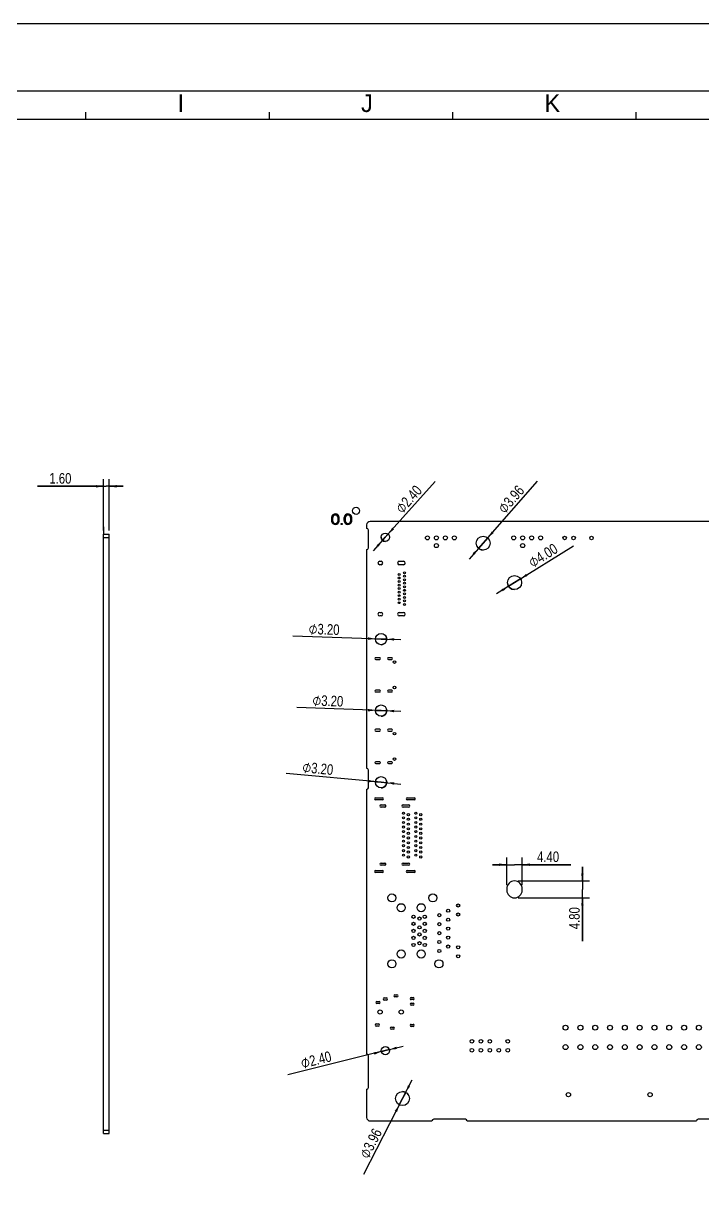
# Model space of a CAD drawing. Header units: millimetres. Extents: x 0 to 841, y 0 to 594.
# Drawn here: x 424.1 to 616.7, y 261.7 to 594 of the extents above; entities that cross this region are included whole.
import ezdxf

# ---------------------------------------------------------------- set-up
doc = ezdxf.new("R2010")
doc.units = ezdxf.units.MM
doc.header["$LTSCALE"] = 46.255
doc.layers.get('0').update_dxf_attribs({"linetype": 'CONTINUOUS'})
doc.layers.add('ASSEM_MEM', color=7, linetype='CONTINUOUS')
doc.styles.get("Standard").update_dxf_attribs({"font": 'txt', "width": 0.8})
doc.styles.add('TEXTSTYLE_2', font='txt')
doc.styles.add('TEXTSTYLE_3', font='symbol_asme.ttf')
doc.dimstyles.new('DIMSTYLE_2', dxfattribs={"dimtxt": 3, "dimasz": 2.1, "dimexe": 2, "dimexo": 1, "dimtad": 1, "dimzin": 0, "dimdsep": 46, "dimtxsty": 'STANDARD', "dimblk": '_FILLED', "dimblk1": '_FILLED', "dimblk2": '_FILLED', "dimcen": 0.09, "dimazin": 0, "dimtp": 0.01, "dimtm": 0.01, "dimtfac": 1, "dimtmove": 0, "dimatfit": 2, "dimldrblk": '_FILLED', "dimfxl": 1, "dimtolj": 1, "dimtzin": 0, "dimarcsym": 0})
doc.dimstyles.new('DIMSTYLE_3', dxfattribs={"dimtxt": 3, "dimasz": 2.1, "dimexe": 2, "dimexo": 1, "dimgap": 0.75, "dimtad": 1, "dimzin": 0, "dimdsep": 46, "dimtxsty": 'STANDARD', "dimblk": '_FILLED', "dimblk1": '_FILLED', "dimblk2": '_FILLED', "dimcen": 0.09, "dimazin": 0, "dimtp": 0.01, "dimtm": 0.01, "dimtfac": 1, "dimtofl": 0, "dimtmove": 0, "dimatfit": 3, "dimldrblk": '_FILLED', "dimfxl": 1, "dimtolj": 1, "dimtzin": 0, "dimarcsym": 0})

# ---------------------------------------------------------------- blocks, each defined once
blk = doc.blocks.new('_FILLED')
at = {"color": 0, "linetype": 'BYBLOCK'}
blk.add_solid([(0, 0), (-1, 0.17), (-1, -0.17)], dxfattribs=at)
blk = doc.blocks.new('*D42')
at = {"color": 7, "linetype": 'CONTINUOUS'}
for p, q in [((526.73, 448.32), (540.86, 464.12)), ((527.53, 449.21), (526.73, 448.32)), ((527.53, 449.21), (527.53, 449.21)), ((526.73, 448.32), (523.27, 444.44)), ((525.94, 447.42), (526.73, 448.32)), ((525.94, 447.42), (525.94, 447.42))]:
    blk.add_line(p, q, dxfattribs=at)
at = {"color": 7, "linetype": 'CONTINUOUS', "xscale": 2.1, "yscale": 2.1, "zscale": 2.1}
for p, rotation in [((527.53, 449.21), 228.2178801132), ((525.94, 447.42), 48.2165899218)]:
    blk.add_blockref('_FILLED', p, dxfattribs=dict(at, rotation=rotation))
at = {"color": 7, "linetype": 'CONTINUOUS', "insert": (529.31, 456.83), "char_height": 3, "width": 19.7077, "attachment_point": 1, "rotation": 48.2184, "line_spacing_factor": 0.9, "style": 'TEXTSTYLE_3'}
blk.add_mtext('⌀\\ftxt;{\\W0.8;2.40}', dxfattribs=at)
blk = doc.blocks.new('*D43')
at = {"color": 7, "linetype": 'CONTINUOUS'}
for p, q in [((554.45, 446.65), (569.84, 464.19)), ((554.45, 446.65), (550.51, 442.15)), ((553.15, 445.16), (554.45, 446.65)), ((555.76, 448.14), (554.45, 446.65)), ((555.76, 448.14), (555.76, 448.14)), ((553.15, 445.16), (553.15, 445.16))]:
    blk.add_line(p, q, dxfattribs=at)
at = {"color": 7, "linetype": 'CONTINUOUS', "xscale": 2.1, "yscale": 2.1, "zscale": 2.1}
for p, rotation in [((555.76, 448.14), 228.7568803481), ((553.15, 445.16), 48.7568803481)]:
    blk.add_blockref('_FILLED', p, dxfattribs=dict(at, rotation=rotation))
at = {"color": 7, "linetype": 'CONTINUOUS', "insert": (558.35, 456.78), "char_height": 3, "width": 19.7077, "attachment_point": 1, "rotation": 48.7559, "line_spacing_factor": 0.9, "style": 'TEXTSTYLE_3'}
blk.add_mtext('⌀\\ftxt;{\\W0.8;3.96}', dxfattribs=at)
blk = doc.blocks.new('*D45')
at = {"color": 7, "linetype": 'CONTINUOUS'}
for p, q in [((563.35, 435.47), (580.06, 445.89)), ((563.35, 435.47), (558.26, 432.29)), ((561.66, 434.41), (563.35, 435.47)), ((565.05, 436.53), (563.35, 435.47)), ((565.05, 436.53), (565.05, 436.53)), ((561.66, 434.41), (561.66, 434.41))]:
    blk.add_line(p, q, dxfattribs=at)
at = {"color": 7, "linetype": 'CONTINUOUS', "xscale": 2.1, "yscale": 2.1, "zscale": 2.1}
for p, rotation in [((565.05, 436.53), 211.9696696898), ((561.66, 434.41), 31.9676193538)]:
    blk.add_blockref('_FILLED', p, dxfattribs=dict(at, rotation=rotation))
at = {"color": 7, "linetype": 'CONTINUOUS', "insert": (566.93, 442.12), "char_height": 3, "width": 19.7077, "attachment_point": 1, "rotation": 31.9711, "line_spacing_factor": 0.9, "style": 'TEXTSTYLE_3'}
blk.add_mtext('⌀\\ftxt;{\\W0.8;4.00}', dxfattribs=at)
blk = doc.blocks.new('*D54')
at = {"color": 7, "linetype": 'CONTINUOUS'}
for p, q in [((531.59, 289.17), (534.32, 294.49)), ((531.59, 289.17), (520.58, 267.61)), ((530.69, 287.4), (531.59, 289.17)), ((532.5, 290.93), (531.59, 289.17)), ((532.5, 290.93), (532.5, 290.93)), ((530.69, 287.4), (530.69, 287.4))]:
    blk.add_line(p, q, dxfattribs=at)
at = {"color": 7, "linetype": 'CONTINUOUS', "xscale": 2.1, "yscale": 2.1, "zscale": 2.1}
for p, rotation in [((532.5, 290.93), 242.942211378), ((530.69, 287.4), 62.9396435379)]:
    blk.add_blockref('_FILLED', p, dxfattribs=dict(at, rotation=rotation))
at = {"color": 7, "linetype": 'CONTINUOUS', "insert": (523.22, 281.02), "char_height": 3, "width": 19.7077, "attachment_point": 3, "rotation": 62.9414, "line_spacing_factor": 0.9, "style": 'TEXTSTYLE_3'}
blk.add_mtext('⌀\\ftxt;{\\W0.8;3.96}', dxfattribs=at)
blk = doc.blocks.new('*D55')
at = {"color": 7, "linetype": 'CONTINUOUS'}
for p, q in [((526.73, 302.76), (499.12, 295.9)), ((525.57, 302.47), (526.73, 302.76)), ((525.57, 302.47), (525.57, 302.47)), ((526.73, 302.76), (531.78, 304.01)), ((527.9, 303.05), (526.73, 302.76)), ((527.9, 303.05), (527.9, 303.05))]:
    blk.add_line(p, q, dxfattribs=at)
at = {"color": 7, "linetype": 'CONTINUOUS', "xscale": 2.1, "yscale": 2.1, "zscale": 2.1}
for p, rotation in [((525.57, 302.47), 13.9470153335), ((527.9, 303.05), 193.9470153335)]:
    blk.add_blockref('_FILLED', p, dxfattribs=dict(at, rotation=rotation))
at = {"color": 7, "linetype": 'CONTINUOUS', "insert": (510.96, 302.7), "char_height": 3, "width": 19.7077, "attachment_point": 3, "rotation": 13.9471, "line_spacing_factor": 0.9, "style": 'TEXTSTYLE_3'}
blk.add_mtext('⌀\\ftxt;{\\W0.8;2.40}', dxfattribs=at)
blk = doc.blocks.new('*D56')
at = {"color": 7, "linetype": 'CONTINUOUS'}
for p, q in [((561.15, 349.67), (561.15, 357.49)), ((565.55, 349.67), (565.55, 357.49)), ((561.15, 355.49), (557.15, 355.49)), ((557.15, 355.49), (563.35, 355.49)), ((579.35, 355.49), (563.35, 355.49)), ((565.55, 355.49), (579.35, 355.49))]:
    blk.add_line(p, q, dxfattribs=at)
at = {"color": 7, "linetype": 'CONTINUOUS', "xscale": 2.1, "yscale": 2.1, "zscale": 2.1}
blk.add_blockref('_FILLED', (561.15, 355.49), dxfattribs=at)
at = {"color": 7, "linetype": 'CONTINUOUS', "xscale": 2.1, "yscale": 2.1, "zscale": 2.1, "rotation": 180}
blk.add_blockref('_FILLED', (565.55, 355.49), dxfattribs=at)
at = {"color": 7, "linetype": 'CONTINUOUS', "insert": (569.75, 359.24), "char_height": 3, "width": 9.6, "attachment_point": 1, "line_spacing_factor": 0.9}
blk.add_mtext('4.40', dxfattribs=at)
blk = doc.blocks.new('*D57')
at = {"color": 7, "linetype": 'CONTINUOUS'}
for p, q in [((525.53, 378.87), (498.66, 381.34)), ((523.94, 379.01), (523.94, 379.01)), ((523.94, 379.01), (525.53, 378.87)), ((527.13, 378.72), (525.53, 378.87)), ((525.53, 378.87), (531.11, 378.35)), ((527.13, 378.72), (527.13, 378.72))]:
    blk.add_line(p, q, dxfattribs=at)
at = {"color": 7, "linetype": 'CONTINUOUS', "xscale": 2.1, "yscale": 2.1, "zscale": 2.1}
for p, rotation in [((523.94, 379.01), 354.7356257529), ((527.13, 378.72), 174.7356257529)]:
    blk.add_blockref('_FILLED', p, dxfattribs=dict(at, rotation=rotation))
at = {"color": 7, "linetype": 'CONTINUOUS', "insert": (512.09, 383.87), "char_height": 3, "width": 19.7077, "attachment_point": 3, "rotation": 354.7345, "line_spacing_factor": 0.9, "style": 'TEXTSTYLE_3'}
blk.add_mtext('⌀\\ftxt;{\\W0.8;3.20}', dxfattribs=at)
blk = doc.blocks.new('*D58')
at = {"color": 7, "linetype": 'CONTINUOUS'}
for p, q in [((525.53, 399.17), (501.6, 400.01)), ((523.94, 399.22), (523.94, 399.22)), ((523.94, 399.22), (525.53, 399.17)), ((527.13, 399.11), (525.53, 399.17)), ((525.53, 399.17), (531.13, 398.97)), ((527.13, 399.11), (527.13, 399.11))]:
    blk.add_line(p, q, dxfattribs=at)
at = {"color": 7, "linetype": 'CONTINUOUS', "xscale": 2.1, "yscale": 2.1, "zscale": 2.1}
for p, rotation in [((523.94, 399.22), 357.985829075), ((527.13, 399.11), 177.9877641849)]:
    blk.add_blockref('_FILLED', p, dxfattribs=dict(at, rotation=rotation))
at = {"color": 7, "linetype": 'CONTINUOUS', "insert": (514.86, 403.29), "char_height": 3, "width": 19.7077, "attachment_point": 3, "rotation": 357.9877, "line_spacing_factor": 0.9, "style": 'TEXTSTYLE_3'}
blk.add_mtext('⌀\\ftxt;{\\W0.8;3.20}', dxfattribs=at)
blk = doc.blocks.new('*D59')
at = {"color": 7, "linetype": 'CONTINUOUS'}
for p, q in [((525.53, 419.47), (500.54, 420.25)), ((523.94, 419.52), (523.94, 419.52)), ((523.94, 419.52), (525.53, 419.47)), ((527.13, 419.42), (525.53, 419.47)), ((525.53, 419.47), (531.13, 419.29)), ((527.13, 419.42), (527.13, 419.42))]:
    blk.add_line(p, q, dxfattribs=at)
at = {"color": 7, "linetype": 'CONTINUOUS', "xscale": 2.1, "yscale": 2.1, "zscale": 2.1}
for p, rotation in [((523.94, 419.52), 358.2028318619), ((527.13, 419.42), 178.2008965303)]:
    blk.add_blockref('_FILLED', p, dxfattribs=dict(at, rotation=rotation))
at = {"color": 7, "linetype": 'CONTINUOUS', "insert": (513.79, 423.59), "char_height": 3, "width": 19.7077, "attachment_point": 3, "rotation": 358.2024, "line_spacing_factor": 0.9, "style": 'TEXTSTYLE_3'}
blk.add_mtext('⌀\\ftxt;{\\W0.8;3.20}', dxfattribs=at)
blk = doc.blocks.new('*D61')
at = {"color": 7, "linetype": 'CONTINUOUS'}
for p, q in [((582.59, 350.87), (582.59, 354.87)), ((582.59, 354.87), (582.59, 348.47)), ((564.35, 350.87), (584.59, 350.87)), ((564.35, 346.07), (584.59, 346.07)), ((582.59, 333.84), (582.59, 348.47)), ((582.59, 346.07), (582.59, 333.84))]:
    blk.add_line(p, q, dxfattribs=at)
at = {"color": 7, "linetype": 'CONTINUOUS', "xscale": 2.1, "yscale": 2.1, "zscale": 2.1}
for p, rotation in [((582.59, 350.87), 270), ((582.59, 346.07), 90)]:
    blk.add_blockref('_FILLED', p, dxfattribs=dict(at, rotation=rotation))
at = {"color": 7, "linetype": 'CONTINUOUS', "insert": (578.84, 343.44), "char_height": 3, "width": 9.6, "attachment_point": 3, "rotation": 90, "line_spacing_factor": 0.9}
blk.add_mtext('4.80', dxfattribs=at)
blk = doc.blocks.new('*D69')
at = {"color": 7, "linetype": 'CONTINUOUS'}
for p, q in [((446.81, 462.77), (428.12, 462.77)), ((428.12, 462.77), (447.61, 462.77)), ((446.81, 450.23), (446.81, 464.77)), ((452.41, 462.77), (447.61, 462.77)), ((448.41, 450.23), (448.41, 464.77)), ((448.41, 462.77), (452.41, 462.77))]:
    blk.add_line(p, q, dxfattribs=at)
at = {"color": 7, "linetype": 'CONTINUOUS', "xscale": 2.1, "yscale": 2.1, "zscale": 2.1}
blk.add_blockref('_FILLED', (446.81, 462.77), dxfattribs=at)
at = {"color": 7, "linetype": 'CONTINUOUS', "xscale": 2.1, "yscale": 2.1, "zscale": 2.1, "rotation": 180}
blk.add_blockref('_FILLED', (448.41, 462.77), dxfattribs=at)
at = {"color": 7, "linetype": 'CONTINUOUS', "insert": (437.72, 466.52), "char_height": 3, "width": 9.6, "attachment_point": 3, "line_spacing_factor": 0.9}
blk.add_mtext('1.60', dxfattribs=at)

msp = doc.modelspace()

# ---------------------------------------------------------------- linework, layer by layer
at = {"color": 7, "linetype": 'CONTINUOUS'}
for p, q in [((0, 594), (841, 594)), ((16.342, 574.885), (819.342, 574.885)), ((441.842, 566.885), (441.842, 568.885)), ((493.842, 566.885), (493.842, 568.885)), ((545.842, 566.885), (545.842, 568.885)), ((597.842, 566.885), (597.842, 568.885)), ((25.842, 566.885), (809.342, 566.885))]:
    msp.add_line(p, q, dxfattribs=at)
for centre, radius, start, end in [((526.735, 448.317), 1.2, 180, 268.02392), ((554.455, 446.647), 1.98, 201.9598, 270), ((563.355, 435.467), 2, 185.40603, 270), ((525.535, 419.467), 1.6, 270, 30.2078), ((525.535, 399.167), 1.6, 270, 29.99311), ((525.535, 378.867), 1.6, 270, 26.73985), ((526.735, 302.757), 1.2, 0, 53.75266), ((531.595, 289.167), 1.98, 36.14533, 90)]:
    msp.add_arc(centre, radius, start, end, dxfattribs=at)
at = {"layer": 'ASSEM_MEM', "color": 7, "linetype": 'CONTINUOUS'}
for p, q in [((446.807, 451.23), (446.807, 453.23)), ((690.435, 452.817), (522.435, 452.817)), ((446.807, 279.23), (446.807, 449.23)), ((446.807, 449.23), (448.407, 449.23)), ((448.407, 279.23), (448.407, 449.23)), ((521.435, 451.817), (521.435, 450.817)), ((521.935, 445.317), (521.935, 450.317)), ((446.807, 448.23), (448.407, 448.23)), ((521.435, 444.817), (521.435, 382.817)), ((525.125, 441.517), (525.525, 441.517)), ((525.525, 440.517), (525.125, 440.517)), ((530.685, 441.517), (531.885, 441.517)), ((531.885, 440.517), (530.685, 440.517)), ((525.125, 427.017), (525.525, 427.017)), ((525.525, 426.017), (525.125, 426.017)), ((530.685, 427.017), (531.885, 427.017)), ((531.885, 426.017), (530.685, 426.017)), ((525.135, 414.167), (524.035, 414.167)), ((524.035, 413.667), (525.135, 413.667)), ((528.535, 414.167), (527.635, 414.167)), ((527.635, 413.667), (528.535, 413.667)), ((525.135, 404.967), (524.035, 404.967)), ((524.035, 404.467), (525.135, 404.467)), ((528.535, 404.967), (527.635, 404.967)), ((527.635, 404.467), (528.535, 404.467)), ((525.135, 393.867), (524.035, 393.867)), ((524.035, 393.367), (525.135, 393.367)), ((528.535, 393.867), (527.635, 393.867)), ((527.635, 393.367), (528.535, 393.367)), ((521.935, 377.317), (521.935, 382.317)), ((525.135, 384.667), (524.035, 384.667)), ((524.035, 384.167), (525.135, 384.167)), ((528.535, 384.667), (527.635, 384.667)), ((527.635, 384.167), (528.535, 384.167)), ((521.435, 376.817), (521.435, 301.817)), ((523.925, 374.467), (525.925, 374.467)), ((525.925, 373.867), (523.925, 373.867)), ((525.515, 372.417), (526.615, 372.417)), ((531.745, 372.417), (533.345, 372.417)), ((532.935, 374.467), (534.935, 374.467)), ((534.935, 373.867), (532.935, 373.867)), ((526.615, 371.817), (525.515, 371.817)), ((533.345, 371.817), (531.745, 371.817)), ((525.515, 355.917), (526.615, 355.917)), ((531.745, 355.917), (533.345, 355.917)), ((523.925, 353.867), (525.925, 353.867)), ((525.925, 353.267), (523.925, 353.267)), ((526.615, 355.317), (525.515, 355.317)), ((533.345, 355.317), (531.745, 355.317)), ((532.935, 353.867), (534.935, 353.867)), ((534.935, 353.267), (532.935, 353.267)), ((561.155, 348.667), (561.155, 348.267)), ((565.555, 348.267), (565.555, 348.667)), ((524.335, 316.717), (524.935, 316.717)), ((524.935, 316.117), (524.335, 316.117)), ((526.435, 317.717), (527.035, 317.717)), ((527.035, 317.117), (526.435, 317.117)), ((529.435, 318.617), (530.035, 318.617)), ((530.035, 318.017), (529.435, 318.017)), ((534.035, 317.817), (534.635, 317.817)), ((534.635, 317.217), (534.035, 317.217)), ((534.035, 316.217), (534.635, 316.217)), ((534.635, 315.617), (534.035, 315.617)), ((524.135, 310.317), (524.735, 310.317)), ((524.735, 309.717), (524.135, 309.717)), ((528.435, 309.417), (529.035, 309.417)), ((534.035, 310.217), (534.635, 310.217)), ((534.635, 309.617), (534.035, 309.617)), ((529.035, 308.817), (528.435, 308.817)), ((521.935, 292.317), (521.935, 301.317)), ((521.435, 291.817), (521.435, 283.817)), ((522.435, 282.817), (539.935, 282.817)), ((549.435, 283.317), (540.435, 283.317)), ((549.935, 282.817), (614.935, 282.817)), ((624.435, 283.317), (615.435, 283.317)), ((446.807, 280.23), (448.407, 280.23)), ((446.807, 279.23), (448.407, 279.23))]:
    msp.add_line(p, q, dxfattribs=at)
at = {"layer": 'ASSEM_MEM', "color": 40, "linetype": 'CONTINUOUS'}
for p, q in [((511.497, 454.034), (511.435, 453.715)), ((511.435, 453.715), (511.435, 453.14)), ((511.435, 453.14), (511.497, 452.821)), ((511.56, 454.225), (511.497, 454.034)), ((511.497, 452.821), (511.56, 452.629)), ((511.685, 454.481), (511.56, 454.225)), ((511.56, 452.629), (511.685, 452.374)), ((511.872, 454.672), (511.685, 454.481)), ((511.685, 452.374), (511.872, 452.183)), ((511.81, 454.034), (511.747, 453.651)), ((511.747, 453.651), (511.747, 453.204)), ((511.747, 453.204), (511.81, 452.821)), ((512.06, 454.417), (511.81, 454.034)), ((511.81, 452.821), (512.06, 452.438)), ((512.185, 454.864), (511.872, 454.672)), ((511.872, 452.183), (512.185, 451.991)), ((512.247, 454.544), (512.06, 454.417)), ((512.06, 452.438), (512.247, 452.31)), ((512.56, 454.927), (512.185, 454.864)), ((512.185, 451.991), (512.56, 451.927)), ((512.56, 454.608), (512.247, 454.544)), ((512.247, 452.31), (512.56, 452.247)), ((512.935, 454.864), (512.56, 454.927)), ((512.872, 454.544), (512.56, 454.608)), ((512.56, 452.247), (512.872, 452.31)), ((512.56, 451.927), (512.935, 451.991)), ((513.06, 454.417), (512.872, 454.544)), ((512.872, 452.31), (513.06, 452.438)), ((513.247, 454.672), (512.935, 454.864)), ((512.935, 451.991), (513.247, 452.183)), ((513.31, 454.034), (513.06, 454.417)), ((513.06, 452.438), (513.31, 452.821)), ((513.435, 454.481), (513.247, 454.672)), ((513.247, 452.183), (513.435, 452.374)), ((513.372, 453.651), (513.31, 454.034)), ((513.31, 452.821), (513.372, 453.204)), ((513.372, 453.204), (513.372, 453.651)), ((513.56, 454.225), (513.435, 454.481)), ((513.435, 452.374), (513.56, 452.629)), ((513.622, 454.034), (513.56, 454.225)), ((513.56, 452.629), (513.622, 452.821)), ((513.685, 453.715), (513.622, 454.034)), ((513.622, 452.821), (513.685, 453.14)), ((513.685, 453.14), (513.685, 453.715)), ((514.185, 451.927), (514.185, 452.247)), ((514.185, 452.247), (514.497, 452.247)), ((514.497, 452.247), (514.497, 451.927)), ((515.06, 454.034), (514.997, 453.715)), ((514.997, 453.715), (514.997, 453.14)), ((514.997, 453.14), (515.06, 452.821)), ((515.122, 454.225), (515.06, 454.034)), ((515.06, 452.821), (515.122, 452.629)), ((515.247, 454.481), (515.122, 454.225)), ((515.122, 452.629), (515.247, 452.374)), ((515.435, 454.672), (515.247, 454.481)), ((515.247, 452.374), (515.435, 452.183)), ((515.372, 454.034), (515.31, 453.651)), ((515.31, 453.651), (515.31, 453.204)), ((515.31, 453.204), (515.372, 452.821)), ((515.622, 454.417), (515.372, 454.034)), ((515.372, 452.821), (515.622, 452.438)), ((515.747, 454.864), (515.435, 454.672)), ((515.435, 452.183), (515.747, 451.991)), ((515.81, 454.544), (515.622, 454.417)), ((515.622, 452.438), (515.81, 452.31)), ((516.122, 454.927), (515.747, 454.864)), ((515.747, 451.991), (516.122, 451.927)), ((516.122, 454.608), (515.81, 454.544)), ((515.81, 452.31), (516.122, 452.247)), ((516.497, 454.864), (516.122, 454.927)), ((516.435, 454.544), (516.122, 454.608)), ((516.122, 452.247), (516.435, 452.31)), ((516.122, 451.927), (516.497, 451.991)), ((516.622, 454.417), (516.435, 454.544)), ((516.435, 452.31), (516.622, 452.438)), ((516.81, 454.672), (516.497, 454.864)), ((516.497, 451.991), (516.81, 452.183)), ((516.872, 454.034), (516.622, 454.417)), ((516.622, 452.438), (516.872, 452.821)), ((516.997, 454.481), (516.81, 454.672)), ((516.81, 452.183), (516.997, 452.374)), ((516.935, 453.651), (516.872, 454.034)), ((516.872, 452.821), (516.935, 453.204)), ((516.935, 453.204), (516.935, 453.651)), ((517.122, 454.225), (516.997, 454.481)), ((516.997, 452.374), (517.122, 452.629)), ((517.185, 454.034), (517.122, 454.225)), ((517.122, 452.629), (517.185, 452.821)), ((517.247, 453.715), (517.185, 454.034)), ((517.185, 452.821), (517.247, 453.14)), ((517.247, 453.14), (517.247, 453.715)), ((446.807, 451.23), (446.807, 449.234)), ((514.497, 451.927), (514.185, 451.927))]:
    msp.add_line(p, q, dxfattribs=at)
at = {"layer": 'ASSEM_MEM', "color": 7, "linetype": 'CONTINUOUS'}
for centre, radius in [((518.435, 455.817), 1), ((526.735, 448.317), 1.2), ((538.675, 448.147), 0.575), ((541.215, 448.147), 0.575), ((543.755, 448.147), 0.575), ((546.295, 448.147), 0.575), ((563.125, 448.147), 0.575), ((565.665, 448.147), 0.575), ((568.205, 448.147), 0.575), ((570.745, 448.147), 0.575), ((541.215, 445.957), 0.575), ((554.455, 446.647), 1.98), ((565.665, 445.957), 0.575), ((577.565, 448.117), 0.51), ((580.105, 448.117), 0.51), ((585.185, 448.117), 0.51), ((530.685, 437.767), 0.275), ((530.685, 436.767), 0.275), ((530.685, 435.767), 0.275), ((532.185, 438.267), 0.275), ((532.185, 437.267), 0.275), ((532.185, 436.267), 0.275), ((532.185, 435.267), 0.275), ((563.355, 435.467), 2), ((530.685, 434.767), 0.275), ((530.685, 433.767), 0.275), ((530.685, 432.767), 0.275), ((530.685, 431.767), 0.275), ((532.185, 434.267), 0.275), ((532.185, 433.267), 0.275), ((532.185, 432.267), 0.275), ((530.685, 430.767), 0.275), ((530.685, 429.767), 0.275), ((532.185, 431.267), 0.275), ((532.185, 430.267), 0.275), ((532.185, 429.267), 0.275), ((525.535, 419.467), 1.6), ((529.335, 412.917), 0.35), ((529.335, 405.717), 0.35), ((525.535, 399.167), 1.6), ((529.335, 392.617), 0.35), ((529.335, 385.417), 0.35), ((525.535, 378.867), 1.6), ((531.865, 370.067), 0.3), ((531.865, 368.767), 0.3), ((533.265, 369.667), 0.3), ((535.365, 370.067), 0.3), ((535.365, 368.767), 0.3), ((536.765, 369.667), 0.3), ((531.865, 367.467), 0.3), ((531.865, 366.167), 0.3), ((533.265, 368.367), 0.3), ((533.265, 366.967), 0.3), ((533.265, 365.667), 0.3), ((535.365, 367.467), 0.3), ((535.365, 366.167), 0.3), ((536.765, 368.367), 0.3), ((536.765, 366.967), 0.3), ((536.765, 365.667), 0.3), ((531.865, 364.867), 0.3), ((531.865, 363.467), 0.3), ((531.865, 362.167), 0.3), ((533.265, 364.367), 0.3), ((533.265, 363.067), 0.3), ((535.365, 364.867), 0.3), ((535.365, 363.467), 0.3), ((535.365, 362.167), 0.3), ((536.765, 364.367), 0.3), ((536.765, 363.067), 0.3), ((531.865, 360.867), 0.3), ((531.865, 359.467), 0.3), ((533.265, 361.667), 0.3), ((533.265, 360.367), 0.3), ((533.265, 359.067), 0.3), ((535.365, 360.867), 0.3), ((535.365, 359.467), 0.3), ((536.765, 361.667), 0.3), ((536.765, 360.367), 0.3), ((536.765, 359.067), 0.3), ((531.865, 358.167), 0.3), ((533.265, 357.667), 0.3), ((535.365, 358.167), 0.3), ((536.765, 357.667), 0.3), ((528.585, 346.067), 1.15), ((540.19, 346.067), 1.15), ((531.215, 343.282), 1.15), ((536.895, 343.282), 1.15), ((544.555, 342.432), 0.445), ((547.395, 343.917), 0.445), ((534.715, 340.717), 0.46), ((534.715, 338.717), 0.46), ((536.415, 340.217), 0.46), ((537.915, 340.717), 0.46), ((537.915, 338.717), 0.46), ((542.015, 341.162), 0.445), ((542.015, 338.622), 0.445), ((544.555, 339.892), 0.445), ((547.395, 341.377), 0.445), ((534.715, 336.717), 0.46), ((536.415, 337.717), 0.46), ((536.415, 335.717), 0.46), ((537.915, 336.717), 0.46), ((542.015, 336.082), 0.445), ((544.555, 337.352), 0.445), ((534.715, 334.717), 0.46), ((534.715, 332.717), 0.46), ((536.415, 333.217), 0.46), ((537.915, 334.717), 0.46), ((537.915, 332.717), 0.46), ((542.015, 333.542), 0.445), ((544.555, 334.812), 0.445), ((544.555, 332.272), 0.445), ((547.395, 332.057), 0.445), ((531.215, 330.152), 1.15), ((536.895, 330.152), 1.15), ((542.015, 331.002), 0.445), ((547.395, 329.517), 0.445), ((528.585, 327.367), 1.15), ((541.93, 327.367), 1.15), ((525.235, 313.717), 0.6), ((531.235, 313.717), 0.6), ((577.835, 309.267), 0.7), ((582.035, 309.267), 0.7), ((586.235, 309.267), 0.7), ((590.435, 309.267), 0.7), ((594.635, 309.267), 0.7), ((598.835, 309.267), 0.7), ((603.035, 309.267), 0.7), ((607.235, 309.267), 0.7), ((611.435, 309.267), 0.7), ((615.635, 309.267), 0.7), ((551.28, 305.417), 0.51), ((553.82, 305.417), 0.51), ((556.36, 305.417), 0.51), ((561.44, 305.417), 0.51), ((526.735, 302.757), 1.2), ((551.28, 302.877), 0.51), ((553.82, 302.877), 0.51), ((556.36, 302.877), 0.51), ((558.9, 302.877), 0.51), ((561.44, 302.877), 0.51), ((577.835, 303.767), 0.7), ((582.035, 303.767), 0.7), ((586.235, 303.767), 0.7), ((590.435, 303.767), 0.7), ((594.635, 303.767), 0.7), ((598.835, 303.767), 0.7), ((603.035, 303.767), 0.7), ((607.235, 303.767), 0.7), ((611.435, 303.767), 0.7), ((615.635, 303.767), 0.7), ((531.595, 289.167), 1.98), ((578.635, 290.267), 0.6), ((601.785, 290.267), 0.6)]:
    msp.add_circle(centre, radius, dxfattribs=at)
for centre, radius, start, end in [((522.435, 451.817), 1, 90, 180), ((521.435, 450.317), 0.5, 0, 90), ((521.435, 445.317), 0.5, 270, 360), ((525.125, 441.017), 0.5, 90, 270), ((525.525, 441.017), 0.5, 270, 90), ((530.685, 441.017), 0.5, 90, 270), ((531.885, 441.017), 0.5, 270, 90), ((525.125, 426.517), 0.5, 90, 270), ((525.525, 426.517), 0.5, 270, 90), ((530.685, 426.517), 0.5, 90, 270), ((531.885, 426.517), 0.5, 270, 90), ((524.035, 413.917), 0.25, 90, 270), ((525.135, 413.917), 0.25, 270, 90), ((527.635, 413.917), 0.25, 90, 270), ((528.535, 413.917), 0.25, 270, 90), ((524.035, 404.717), 0.25, 90, 270), ((525.135, 404.717), 0.25, 270, 90), ((527.635, 404.717), 0.25, 90, 270), ((528.535, 404.717), 0.25, 270, 90), ((524.035, 393.617), 0.25, 90, 270), ((525.135, 393.617), 0.25, 270, 90), ((527.635, 393.617), 0.25, 90, 270), ((528.535, 393.617), 0.25, 270, 90), ((521.435, 382.317), 0.5, 0, 90), ((524.035, 384.417), 0.25, 90, 270), ((525.135, 384.417), 0.25, 270, 90), ((527.635, 384.417), 0.25, 90, 270), ((528.535, 384.417), 0.25, 270, 90), ((521.435, 377.317), 0.5, 270, 360), ((523.925, 374.167), 0.3, 90, 270), ((525.515, 372.117), 0.3, 90, 270), ((525.925, 374.167), 0.3, 270, 90), ((526.615, 372.117), 0.3, 270, 90), ((531.745, 372.117), 0.3, 90, 270), ((532.935, 374.167), 0.3, 90, 270), ((533.345, 372.117), 0.3, 270, 90), ((534.935, 374.167), 0.3, 270, 90), ((525.515, 355.617), 0.3, 90, 270), ((526.615, 355.617), 0.3, 270, 90), ((531.745, 355.617), 0.3, 90, 270), ((533.345, 355.617), 0.3, 270, 90), ((523.925, 353.567), 0.3, 90, 270), ((525.925, 353.567), 0.3, 270, 90), ((532.935, 353.567), 0.3, 90, 270), ((534.935, 353.567), 0.3, 270, 90), ((563.355, 348.667), 2.2, 0, 180), ((563.355, 348.267), 2.2, 180, 360), ((524.335, 316.417), 0.3, 90, 270), ((524.935, 316.417), 0.3, 270, 90), ((526.435, 317.417), 0.3, 90, 270), ((527.035, 317.417), 0.3, 270, 90), ((529.435, 318.317), 0.3, 90, 270), ((530.035, 318.317), 0.3, 270, 90), ((534.035, 317.517), 0.3, 90, 270), ((534.035, 315.917), 0.3, 90, 270), ((534.635, 317.517), 0.3, 270, 90), ((534.635, 315.917), 0.3, 270, 90), ((524.135, 310.017), 0.3, 90, 270), ((524.735, 310.017), 0.3, 270, 90), ((528.435, 309.117), 0.3, 90, 270), ((529.035, 309.117), 0.3, 270, 90), ((534.035, 309.917), 0.3, 90, 270), ((534.635, 309.917), 0.3, 270, 90), ((521.435, 301.317), 0.5, 0, 90), ((521.435, 292.317), 0.5, 270, 360), ((522.435, 283.817), 1, 180, 270), ((540.435, 282.817), 0.5, 90, 180), ((549.435, 282.817), 0.5, 0, 90), ((615.435, 282.817), 0.5, 90, 180)]:
    msp.add_arc(centre, radius, start, end, dxfattribs=at)

# ---------------------------------------------------------------- texts
at = {"color": 7, "linetype": 'CONTINUOUS', "char_height": 5, "width": 5, "attachment_point": 1, "line_spacing_factor": 0.9, "style": 'TEXTSTYLE_2'}
for s, insert in [('I', (467.842, 573.885)), ('J', (519.842, 573.885)), ('K', (571.842, 573.885))]:
    msp.add_mtext(s, dxfattribs=dict(at, insert=insert))

# ---------------------------------------------------------------- dimensions: what is measured, and where the dimension line sits
at = {"color": 7, "linetype": 'CONTINUOUS'}
for p1, p2, picture, middle in [((527.534, 449.212), (525.935, 447.423), '*D42', (534.804, 460.725)), ((555.76, 448.136), (553.149, 445.159), '*D43', (563.814, 460.734)), ((565.051, 436.526), (561.658, 434.408), '*D45', (573.295, 444.324)), ((523.936, 419.518), (527.134, 419.417), '*D59', (507.181, 422.294)), ((523.936, 399.224), (527.134, 399.111), '*D58', (508.24, 402.026)), ((523.941, 379.014), (527.128, 378.721), '*D57', (505.41, 382.982)), ((525.57, 302.468), (527.899, 303.047), '*D55', (504.95, 299.665)), ((530.694, 287.404), (532.495, 290.931), '*D54', (521.568, 274.485))]:
    dim = msp.add_diameter_dim_2p(p1=p1, p2=p2, text='{\\fSymbol_ASME;\\W1.0;⌀}<>', dimstyle='DIMSTYLE_2', override={"dimpost": '<>'}, dxfattribs=at)
    dim.commit()
    dim.dimension.update_dxf_attribs({"geometry": picture, "text_midpoint": middle, "dimtype": 163})
for base, p1, p2, angle, picture, middle in [((446.807, 462.769), (448.407, 449.23), (446.807, 449.23), 180, '*D69', (433.223, 462.769)), ((582.59, 346.067), (563.355, 350.867), (563.355, 346.067), 270, '*D61', (582.59, 338.64))]:
    dim = msp.add_linear_dim(base=base, p1=p1, p2=p2, angle=angle, dimstyle='DIMSTYLE_3', dxfattribs=at)
    dim.commit()
    dim.dimension.update_dxf_attribs({"geometry": picture, "text_midpoint": middle, "dimtype": 160})
dim = msp.add_linear_dim(base=(565.555, 355.489), p1=(561.155, 348.667), p2=(565.555, 348.667), dimstyle='DIMSTYLE_3', dxfattribs=at)
dim.commit()
dim.dimension.update_dxf_attribs({"geometry": '*D56', "text_midpoint": (574.549, 355.489), "dimtype": 160})

doc.saveas('drawing.dxf')
